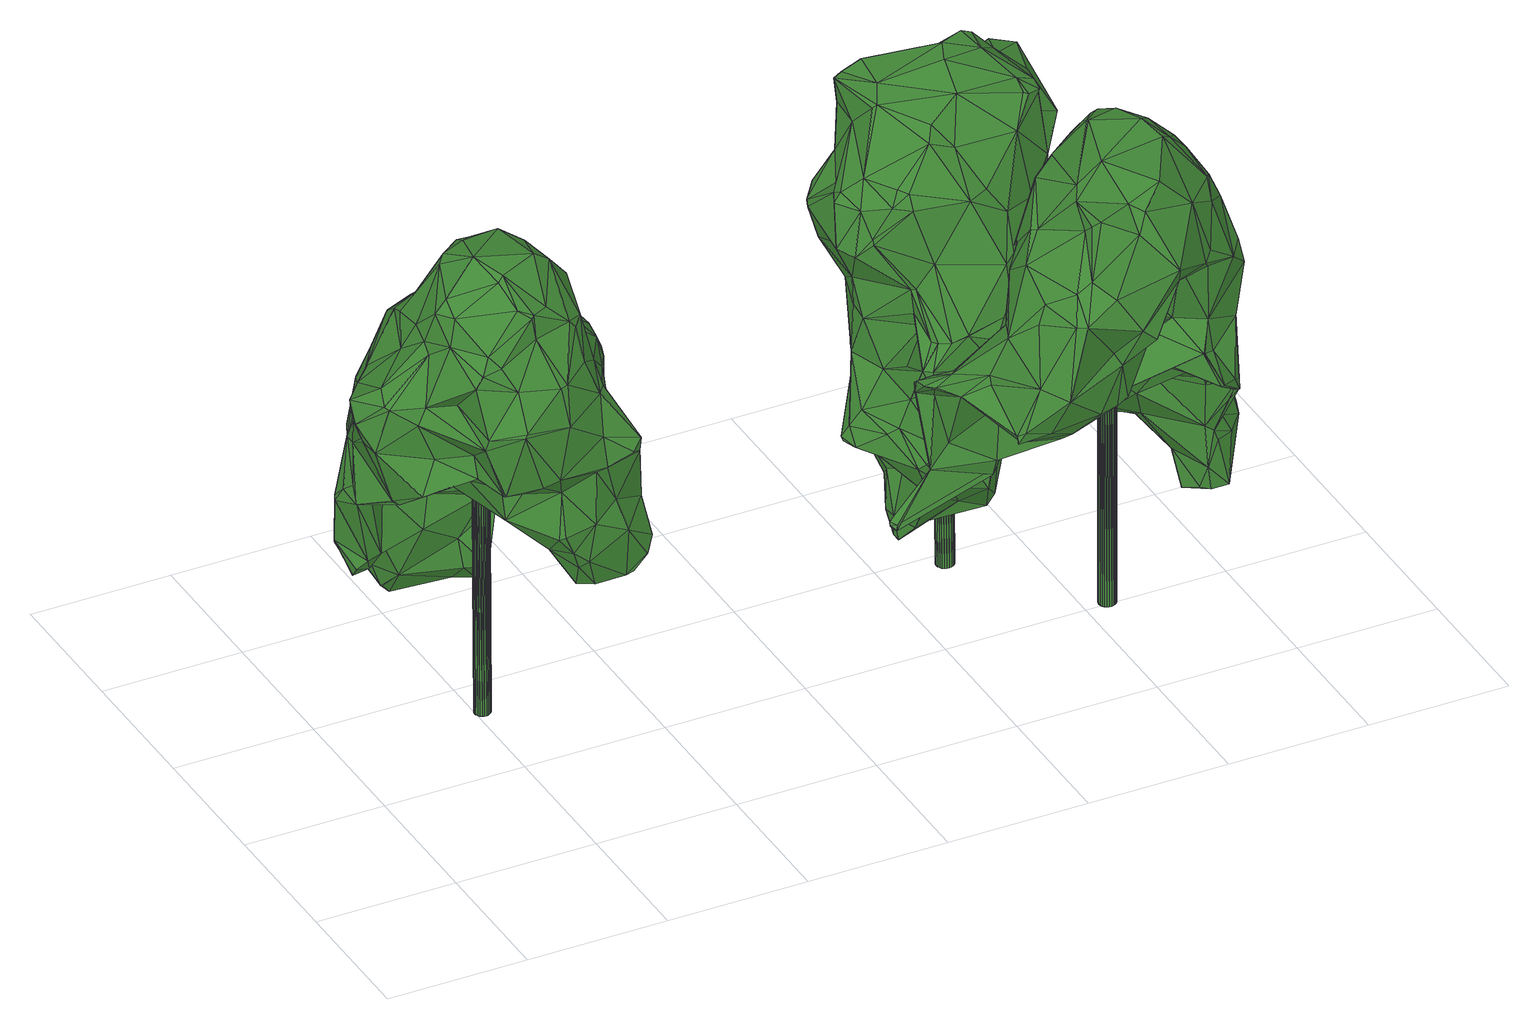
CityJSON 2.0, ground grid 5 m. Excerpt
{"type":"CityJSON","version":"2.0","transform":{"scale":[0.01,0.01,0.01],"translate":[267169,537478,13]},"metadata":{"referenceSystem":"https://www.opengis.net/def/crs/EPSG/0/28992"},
"CityObjects":{
"tree1":{"type":"SolitaryVegetationObject","attributes":{"gtid":144,"crown_width_m":8.72,"crown_median_z":24.07,"crown_r50_m":0.367,"crown_porosity":0.89,"trunk_H_m":10.45,"trunk_DBH_m":0.56,"trunk_radius_m":0.28,"trunk_base_height_m":13.62,"original_gtid":"144"},"geometry":[{"type":"Solid","lod":"3","boundaries":[[[[0,1,2]],[[0,2,3]],[[4,5,6]],[[7,8,9]],[[10,11,12]],[[13,14,15]],[[16,17,18]],[[19,20,21]],[[22,23,14]],[[15,14,23]],[[24,25,26]],[[27,28,29]],[[30,31,32]],[[27,33,34]],[[35,36,37]],[[34,38,27]],[[39,40,41]],[[39,41,42]],[[43,44,45]],[[46,47,48]],[[46,48,49]],[[50,51,52]],[[35,53,54]],[[7,55,47]],[[56,47,55]],[[57,49,58]],[[59,60,61]],[[62,15,63]],[[62,63,64]],[[65,6,66]],[[67,68,30]],[[69,70,71]],[[27,29,33]],[[29,56,33]],[[72,57,73]],[[57,74,73]],[[74,72,73]],[[75,72,76]],[[77,78,68]],[[79,57,72]],[[80,39,42]],[[81,82,83]],[[84,53,37]],[[84,37,85]],[[4,6,65]],[[86,4,65]],[[87,8,7]],[[87,88,8]],[[89,39,80]],[[90,70,91]],[[10,12,92]],[[93,68,78]],[[40,4,41]],[[61,66,59]],[[56,55,33]],[[45,44,94]],[[95,96,94]],[[89,97,39]],[[81,98,82]],[[99,100,101]],[[102,103,104]],[[39,66,40]],[[105,106,96]],[[105,96,107]],[[108,19,21]],[[109,83,82]],[[110,83,109]],[[111,81,112]],[[80,42,113]],[[114,115,65]],[[116,113,103]],[[117,118,119]],[[120,35,54]],[[121,122,110]],[[123,112,71]],[[124,125,126]],[[86,65,115]],[[127,32,31]],[[65,66,61]],[[72,128,79]],[[129,130,131]],[[132,133,134]],[[135,136,137]],[[138,104,113]],[[139,22,14]],[[139,14,140]],[[100,99,3]],[[59,66,39]],[[31,68,141]],[[64,25,142]],[[119,3,99]],[[65,143,114]],[[61,143,65]],[[114,143,144]],[[59,39,97]],[[145,146,88]],[[61,147,143]],[[60,147,61]],[[72,75,128]],[[148,128,75]],[[149,147,60]],[[102,104,54]],[[35,37,53]],[[150,151,152]],[[153,154,155]],[[40,66,5]],[[134,156,157]],[[155,154,158]],[[80,116,89]],[[159,89,116]],[[160,150,161]],[[8,162,9]],[[57,79,49]],[[163,133,159]],[[164,111,123]],[[77,68,67]],[[123,71,70]],[[8,88,162]],[[165,152,166]],[[167,168,157]],[[134,157,168]],[[169,170,28]],[[113,116,80]],[[97,89,159]],[[171,145,140]],[[172,173,137]],[[174,111,164]],[[175,176,13]],[[69,176,175]],[[177,152,178]],[[49,79,46]],[[179,180,181]],[[134,168,149]],[[31,30,68]],[[143,147,144]],[[149,182,147]],[[26,25,183]],[[64,183,25]],[[13,176,83]],[[184,67,30]],[[140,14,110]],[[21,185,108]],[[186,187,188]],[[85,153,84]],[[74,76,72]],[[87,7,189]],[[12,138,42]],[[42,138,113]],[[70,90,123]],[[79,128,46]],[[33,55,190]],[[9,190,55]],[[97,133,132]],[[166,191,192]],[[134,60,132]],[[59,132,60]],[[182,19,193]],[[119,101,117]],[[99,101,119]],[[194,146,34]],[[174,164,120]],[[195,191,151]],[[196,129,52]],[[197,28,198]],[[199,198,28]],[[83,112,81]],[[151,173,200]],[[66,6,5]],[[149,168,167]],[[9,194,190]],[[108,17,16]],[[149,60,134]],[[27,38,201]],[[159,133,97]],[[202,203,36]],[[105,58,204]],[[120,54,11]],[[34,33,190]],[[205,206,171]],[[59,97,132]],[[1,94,207]],[[208,91,70]],[[184,30,157]],[[209,74,58]],[[133,156,134]],[[210,211,131]],[[57,58,74]],[[212,213,214]],[[209,172,137]],[[30,197,157]],[[47,56,48]],[[29,48,56]],[[180,215,181]],[[216,215,180]],[[34,20,38]],[[185,20,34]],[[207,2,1]],[[126,179,217]],[[218,215,219]],[[180,101,216]],[[220,221,210]],[[165,210,221]],[[51,50,196]],[[37,203,85]],[[209,136,74]],[[188,148,222]],[[223,216,101]],[[216,219,215]],[[220,213,212]],[[76,74,136]],[[64,142,62]],[[137,136,209]],[[215,224,181]],[[75,136,135]],[[21,20,185]],[[9,55,7]],[[225,226,178]],[[225,178,227]],[[203,37,36]],[[164,36,120]],[[90,36,164]],[[93,141,68]],[[227,26,225]],[[183,225,26]],[[103,228,229]],[[179,181,224]],[[126,230,218]],[[126,218,124]],[[26,214,24]],[[129,24,214]],[[225,183,64]],[[1,200,94]],[[117,101,180]],[[117,180,179]],[[27,201,199]],[[43,45,158]],[[227,214,26]],[[212,214,227]],[[184,157,156]],[[58,49,48]],[[29,28,170]],[[52,51,196]],[[200,195,151]],[[93,231,232]],[[76,136,75]],[[157,197,167]],[[192,50,166]],[[115,233,234]],[[235,236,193]],[[236,144,193]],[[149,167,237]],[[238,118,239]],[[218,230,215]],[[35,120,36]],[[115,236,240]],[[236,16,240]],[[138,11,104]],[[54,104,11]],[[19,201,20]],[[211,210,241]],[[165,241,210]],[[242,203,243]],[[43,242,100]],[[221,227,152]],[[212,221,220]],[[212,227,221]],[[211,241,166]],[[107,95,172]],[[124,142,244]],[[197,237,167]],[[165,166,241]],[[234,86,115]],[[146,162,88]],[[124,208,142]],[[115,114,236]],[[232,141,93]],[[111,112,123]],[[108,193,19]],[[235,193,108]],[[70,69,62]],[[221,152,165]],[[211,166,50]],[[227,178,152]],[[85,242,43]],[[87,187,88]],[[46,128,148]],[[82,98,109]],[[178,226,139]],[[22,139,226]],[[226,23,22]],[[190,194,34]],[[62,69,15]],[[10,81,174]],[[88,245,145]],[[139,145,245]],[[13,110,14]],[[246,90,247]],[[246,247,223]],[[140,145,139]],[[147,193,144]],[[182,193,147]],[[75,161,186]],[[131,130,213]],[[150,186,161]],[[164,123,90]],[[71,112,83]],[[231,158,232]],[[15,23,63]],[[248,94,96]],[[1,195,200]],[[94,44,207]],[[62,208,70]],[[126,249,192]],[[50,192,249]],[[50,249,126]],[[154,43,158]],[[115,240,233]],[[75,222,148]],[[186,222,75]],[[188,222,186]],[[240,16,18]],[[224,230,217]],[[58,105,209]],[[95,94,173]],[[172,95,173]],[[173,151,150]],[[200,173,94]],[[137,173,135]],[[174,81,111]],[[175,13,15]],[[175,15,69]],[[117,179,126]],[[117,126,192]],[[158,231,155]],[[209,105,172]],[[107,172,105]],[[10,174,11]],[[103,102,250]],[[177,88,187]],[[199,237,198]],[[197,198,237]],[[62,142,208]],[[210,131,220]],[[101,100,251]],[[235,108,236]],[[207,3,2]],[[3,207,44]],[[239,118,192]],[[117,192,118]],[[202,36,243]],[[17,108,205]],[[17,205,171]],[[243,246,223]],[[113,104,103]],[[83,110,13]],[[108,16,236]],[[81,92,98]],[[223,247,216]],[[124,218,208]],[[252,64,63]],[[252,63,23]],[[224,215,230]],[[201,38,20]],[[253,187,186]],[[253,186,150]],[[228,103,254]],[[185,205,108]],[[18,255,122]],[[140,122,255]],[[224,217,179]],[[220,131,213]],[[127,169,32]],[[169,127,170]],[[102,54,53]],[[53,84,102]],[[84,250,102]],[[119,118,238]],[[153,250,84]],[[27,199,28]],[[256,229,228]],[[199,201,237]],[[201,19,237]],[[142,25,244]],[[196,24,129]],[[24,244,25]],[[48,29,204]],[[48,204,58]],[[3,119,0]],[[109,121,110]],[[245,88,177]],[[194,9,162]],[[146,194,162]],[[153,155,78]],[[245,177,178]],[[245,178,139]],[[152,191,166]],[[151,191,152]],[[191,239,192]],[[106,127,31]],[[171,34,146]],[[243,90,246]],[[218,219,208]],[[191,257,239]],[[47,46,189]],[[47,189,7]],[[188,187,189]],[[46,148,189]],[[188,189,148]],[[85,203,242]],[[43,154,85]],[[71,83,176]],[[71,176,69]],[[153,85,154]],[[237,182,149]],[[19,182,237]],[[202,243,203]],[[100,44,43]],[[253,177,187]],[[253,150,177]],[[87,189,187]],[[177,150,152]],[[41,92,42]],[[230,126,217]],[[153,78,250]],[[254,258,228]],[[116,229,159]],[[135,161,75]],[[135,160,161]],[[30,32,197]],[[28,197,32]],[[28,32,169]],[[248,259,94]],[[107,96,95]],[[260,250,78]],[[260,78,77]],[[77,67,258]],[[77,258,254]],[[121,109,261]],[[144,236,114]],[[42,92,12]],[[10,92,81]],[[41,4,92]],[[18,233,240]],[[234,233,261]],[[242,223,251]],[[101,251,223]],[[242,251,100]],[[216,247,219]],[[254,103,250]],[[145,171,146]],[[260,254,250]],[[184,258,67]],[[214,213,130]],[[214,130,129]],[[242,243,223]],[[36,90,243]],[[12,11,138]],[[234,109,86]],[[121,233,18]],[[121,261,233]],[[170,204,29]],[[127,204,170]],[[127,106,204]],[[105,204,106]],[[91,219,247]],[[110,122,140]],[[18,122,121]],[[31,96,106]],[[260,77,254]],[[50,52,131]],[[52,129,131]],[[50,131,211]],[[103,229,116]],[[248,96,232]],[[232,96,141]],[[133,163,156]],[[141,96,31]],[[258,156,256]],[[64,252,225]],[[163,256,156]],[[238,239,257]],[[120,11,174]],[[119,238,0]],[[91,247,90]],[[234,261,109]],[[86,109,98]],[[86,98,4]],[[92,4,98]],[[50,125,196]],[[225,252,226]],[[23,226,252]],[[155,231,78]],[[93,78,231]],[[3,44,100]],[[158,45,232]],[[94,259,45]],[[232,45,248]],[[259,248,45]],[[140,255,171]],[[171,255,17]],[[18,17,255]],[[195,1,257]],[[191,195,257]],[[163,159,229]],[[258,256,228]],[[256,163,229]],[[135,173,160]],[[171,206,34]],[[173,150,160]],[[205,185,206]],[[185,34,206]],[[244,24,262]],[[196,262,24]],[[40,5,4]],[[124,262,196]],[[244,262,124]],[[0,257,1]],[[238,257,0]],[[184,156,258]],[[208,219,91]],[[126,125,50]],[[196,125,124]],[[263,264,265]],[[263,265,266]],[[266,265,267]],[[266,267,268]],[[265,264,269]],[[265,269,267]],[[267,269,270]],[[267,270,268]],[[269,264,271]],[[269,271,270]],[[270,271,272]],[[270,272,268]],[[271,264,273]],[[271,273,272]],[[272,273,274]],[[272,274,268]],[[273,264,275]],[[273,275,274]],[[274,275,276]],[[274,276,268]],[[275,264,277]],[[275,277,276]],[[276,277,278]],[[276,278,268]],[[277,264,279]],[[277,279,278]],[[278,279,280]],[[278,280,268]],[[279,264,281]],[[279,281,280]],[[280,281,282]],[[280,282,268]],[[281,264,283]],[[281,283,282]],[[282,283,284]],[[282,284,268]],[[283,264,285]],[[283,285,284]],[[284,285,286]],[[284,286,268]],[[285,264,287]],[[285,287,286]],[[286,287,288]],[[286,288,268]],[[287,264,289]],[[287,289,288]],[[288,289,290]],[[288,290,268]],[[289,264,291]],[[289,291,290]],[[290,291,292]],[[290,292,268]],[[291,264,293]],[[291,293,292]],[[292,293,294]],[[292,294,268]],[[293,264,295]],[[293,295,294]],[[294,295,296]],[[294,296,268]],[[295,264,297]],[[295,297,296]],[[296,297,298]],[[296,298,268]],[[297,264,299]],[[297,299,298]],[[298,299,300]],[[298,300,268]],[[299,264,301]],[[299,301,300]],[[300,301,302]],[[300,302,268]],[[301,264,303]],[[301,303,302]],[[302,303,304]],[[302,304,268]],[[303,264,305]],[[303,305,304]],[[304,305,306]],[[304,306,268]],[[305,264,307]],[[305,307,306]],[[306,307,308]],[[306,308,268]],[[307,264,309]],[[307,309,308]],[[308,309,310]],[[308,310,268]],[[309,264,311]],[[309,311,310]],[[310,311,312]],[[310,312,268]],[[311,264,263]],[[311,263,312]],[[312,263,266]],[[312,266,268]]]]}]},
"tree2":{"type":"SolitaryVegetationObject","attributes":{"gtid":141,"crown_width_m":9.27,"crown_median_z":24.77,"crown_r50_m":0.34,"crown_porosity":0.88,"trunk_H_m":11.15,"trunk_DBH_m":0.627,"trunk_radius_m":0.313,"trunk_base_height_m":13.62,"original_gtid":"141"},"geometry":[{"type":"Solid","lod":"3","boundaries":[[[[313,314,315]],[[316,315,314]],[[317,318,319]],[[317,319,320]],[[321,322,323]],[[324,325,326]],[[327,328,329]],[[330,331,332]],[[333,331,330]],[[334,322,321]],[[335,336,337]],[[338,339,340]],[[341,339,338]],[[342,343,344]],[[345,346,347]],[[348,349,350]],[[351,326,325]],[[315,352,353]],[[352,315,316]],[[345,354,355]],[[356,357,358]],[[351,325,359]],[[360,361,362]],[[358,322,363]],[[364,365,366]],[[364,366,367]],[[368,369,370]],[[371,372,373]],[[374,375,336]],[[376,377,378]],[[376,379,377]],[[332,380,330]],[[356,380,332]],[[381,382,383]],[[384,385,386]],[[387,331,388]],[[368,389,390]],[[391,392,393]],[[379,394,377]],[[395,396,343]],[[377,397,398]],[[399,400,401]],[[359,402,403]],[[404,405,406]],[[406,405,407]],[[408,409,410]],[[411,412,413]],[[345,414,415]],[[388,331,342]],[[344,388,342]],[[416,388,417]],[[340,354,418]],[[419,353,420]],[[363,421,358]],[[368,373,372]],[[360,411,316]],[[422,423,424]],[[333,425,426]],[[333,330,425]],[[427,428,429]],[[321,323,430]],[[332,405,431]],[[432,433,434]],[[348,383,435]],[[424,436,422]],[[382,437,383]],[[438,361,439]],[[361,438,440]],[[411,441,412]],[[442,443,334]],[[360,441,411]],[[362,441,360]],[[444,445,446]],[[444,447,445]],[[326,448,435]],[[420,353,352]],[[413,412,403]],[[427,384,390]],[[441,362,440]],[[406,436,424]],[[419,420,449]],[[450,451,452]],[[356,358,380]],[[434,453,454]],[[384,455,338]],[[353,456,315]],[[457,458,459]],[[315,456,313]],[[353,419,456]],[[338,340,385]],[[379,460,396]],[[449,420,461]],[[435,454,326]],[[321,442,334]],[[387,407,405]],[[446,462,463]],[[341,463,462]],[[464,442,465]],[[465,442,449]],[[463,450,444]],[[454,453,466]],[[373,370,371]],[[371,467,372]],[[468,469,319]],[[446,445,470]],[[354,345,471]],[[421,472,473]],[[474,472,421]],[[424,423,374]],[[475,327,476]],[[423,477,375]],[[350,349,478]],[[356,318,357]],[[427,479,455]],[[384,427,455]],[[480,428,427]],[[397,394,481]],[[482,481,394]],[[375,374,423]],[[398,483,410]],[[450,447,444]],[[372,409,368]],[[371,484,467]],[[470,445,391]],[[458,450,482]],[[429,483,481]],[[485,379,376]],[[463,444,446]],[[391,393,486]],[[482,450,452]],[[482,452,481]],[[478,487,350]],[[431,405,404]],[[458,447,450]],[[436,406,407]],[[488,378,398]],[[377,398,378]],[[485,460,379]],[[453,434,489]],[[404,490,431]],[[395,459,482]],[[460,485,344]],[[391,486,476]],[[470,391,476]],[[342,333,426]],[[398,397,483]],[[381,350,487]],[[463,451,450]],[[491,400,492]],[[491,492,493]],[[397,481,483]],[[410,483,480]],[[429,481,427]],[[494,495,490]],[[469,490,495]],[[458,391,445]],[[458,445,447]],[[428,483,429]],[[480,483,428]],[[398,496,488]],[[410,496,398]],[[475,497,327]],[[396,460,343]],[[344,343,460]],[[498,393,392]],[[415,414,499]],[[465,500,464]],[[501,369,381]],[[427,408,480]],[[374,502,424]],[[503,504,494]],[[324,402,505]],[[361,314,364]],[[345,415,346]],[[500,347,346]],[[346,474,500]],[[413,461,411]],[[411,461,506]],[[402,324,507]],[[508,359,509]],[[359,403,412]],[[323,510,511]],[[507,326,454]],[[512,399,504]],[[512,508,399]],[[513,514,515]],[[516,517,436]],[[360,314,361]],[[316,314,360]],[[348,435,448]],[[326,507,324]],[[386,390,384]],[[386,381,390]],[[320,493,518]],[[361,440,362]],[[354,471,418]],[[334,363,322]],[[322,358,357]],[[323,322,357]],[[476,329,470]],[[469,495,493]],[[490,469,519]],[[481,451,427]],[[397,377,394]],[[410,480,408]],[[448,349,348]],[[503,349,448]],[[520,462,499]],[[499,462,328]],[[330,521,425]],[[522,466,523]],[[522,523,413]],[[314,313,365]],[[380,524,475]],[[342,331,333]],[[386,382,381]],[[374,336,525]],[[396,394,379]],[[456,365,313]],[[456,419,365]],[[364,314,365]],[[375,477,336]],[[390,389,408]],[[324,505,325]],[[402,359,505]],[[523,526,465]],[[523,465,413]],[[359,325,505]],[[441,359,412]],[[351,359,508]],[[351,512,527]],[[326,527,512]],[[385,437,382]],[[403,402,528]],[[529,404,502]],[[529,490,404]],[[457,343,342]],[[326,351,527]],[[486,475,476]],[[435,383,454]],[[465,461,413]],[[409,496,410]],[[508,512,351]],[[368,370,373]],[[457,530,498]],[[342,530,457]],[[507,454,466]],[[486,425,521]],[[369,390,381]],[[356,468,318]],[[345,489,471]],[[453,489,345]],[[422,531,477]],[[369,368,390]],[[350,383,348]],[[381,383,350]],[[503,478,349]],[[380,475,330]],[[380,358,524]],[[532,533,488]],[[534,327,497]],[[535,536,537]],[[497,524,358]],[[538,332,431]],[[538,356,332]],[[538,431,469]],[[482,394,395]],[[499,414,520]],[[448,326,512]],[[479,463,455]],[[338,455,341]],[[463,341,455]],[[384,338,385]],[[414,355,339]],[[364,439,361]],[[420,352,461]],[[539,438,439]],[[364,367,439]],[[386,385,382]],[[438,509,359]],[[472,346,415]],[[532,409,372]],[[540,439,317]],[[440,359,441]],[[422,484,531]],[[335,541,336]],[[525,336,541]],[[490,529,494]],[[477,337,336]],[[531,337,477]],[[374,525,529]],[[390,408,427]],[[526,466,453]],[[526,453,542]],[[452,451,481]],[[372,467,532]],[[493,319,469]],[[320,319,493]],[[370,514,531]],[[520,339,341]],[[414,339,520]],[[543,472,534]],[[543,534,497]],[[355,414,345]],[[520,341,462]],[[434,437,385]],[[535,366,419]],[[317,320,540]],[[401,491,493]],[[426,530,342]],[[498,530,426]],[[424,502,406]],[[404,406,502]],[[529,502,374]],[[369,501,370]],[[497,475,524]],[[493,492,518]],[[544,357,318]],[[459,395,457]],[[482,459,458]],[[396,395,394]],[[492,545,546]],[[425,498,426]],[[486,498,425]],[[393,498,486]],[[547,548,416]],[[388,549,417]],[[346,472,474]],[[327,329,476]],[[477,423,422]],[[500,526,542]],[[500,465,526]],[[323,511,430]],[[516,416,550]],[[371,370,484]],[[370,531,484]],[[516,550,517]],[[504,399,401]],[[504,401,494]],[[469,431,519]],[[427,451,479]],[[479,451,463]],[[490,519,431]],[[417,551,533]],[[335,513,478]],[[337,513,335]],[[513,337,531]],[[551,417,376]],[[449,461,465]],[[529,525,541]],[[529,541,494]],[[467,533,532]],[[474,421,363]],[[433,418,471]],[[358,421,497]],[[438,359,440]],[[523,466,526]],[[419,366,365]],[[345,542,453]],[[332,331,405]],[[387,405,331]],[[512,504,448]],[[503,448,504]],[[457,395,343]],[[388,416,387]],[[407,387,416]],[[492,400,545]],[[356,538,468]],[[468,538,469]],[[400,491,401]],[[533,467,550]],[[416,533,550]],[[417,533,416]],[[433,340,418]],[[316,461,352]],[[537,511,510]],[[430,511,321]],[[535,419,449]],[[535,449,536]],[[367,537,510]],[[357,510,323]],[[403,528,522]],[[403,522,413]],[[367,535,537]],[[537,536,511]],[[449,511,536]],[[442,321,511]],[[442,511,449]],[[466,528,507]],[[522,528,466]],[[402,507,528]],[[547,416,516]],[[547,516,436]],[[462,329,328]],[[370,501,514]],[[408,389,409]],[[472,552,534]],[[439,367,544]],[[439,544,317]],[[510,357,544]],[[510,544,367]],[[367,366,535]],[[544,318,317]],[[316,506,461]],[[436,517,422]],[[422,517,553]],[[494,401,495]],[[401,493,495]],[[454,437,434]],[[554,518,546]],[[494,555,503]],[[432,434,385]],[[340,339,355]],[[340,355,354]],[[335,555,541]],[[494,541,555]],[[478,555,335]],[[503,555,478]],[[318,468,319]],[[316,411,506]],[[542,347,500]],[[345,347,542]],[[433,385,340]],[[432,385,433]],[[552,472,556]],[[552,556,328]],[[472,543,473]],[[415,499,556]],[[415,556,472]],[[513,515,478]],[[421,543,497]],[[421,473,543]],[[457,392,458]],[[498,392,457]],[[499,328,556]],[[368,409,389]],[[532,496,409]],[[532,488,496]],[[417,485,376]],[[454,383,437]],[[515,487,478]],[[381,487,501]],[[515,501,487]],[[328,327,552]],[[327,534,552]],[[439,540,554]],[[439,554,539]],[[554,540,518]],[[518,540,320]],[[501,515,514]],[[422,553,484]],[[433,471,489]],[[433,489,434]],[[467,517,550]],[[484,517,467]],[[553,517,484]],[[407,416,548]],[[436,548,547]],[[407,548,436]],[[378,551,376]],[[488,551,378]],[[488,533,551]],[[438,539,557]],[[546,518,492]],[[513,531,514]],[[557,509,438]],[[558,509,557]],[[557,554,546]],[[539,554,557]],[[470,329,446]],[[446,329,462]],[[475,521,330]],[[485,549,344]],[[388,344,549]],[[458,392,391]],[[486,521,475]],[[417,549,485]],[[558,557,545]],[[558,545,509]],[[509,545,508]],[[399,508,545]],[[399,545,400]],[[557,546,545]],[[464,443,442]],[[500,443,464]],[[474,443,500]],[[363,443,474]],[[334,443,363]],[[559,560,561]],[[559,561,562]],[[562,561,563]],[[562,563,564]],[[561,560,565]],[[561,565,563]],[[563,565,566]],[[563,566,564]],[[565,560,567]],[[565,567,566]],[[566,567,568]],[[566,568,564]],[[567,560,569]],[[567,569,568]],[[568,569,570]],[[568,570,564]],[[569,560,571]],[[569,571,570]],[[570,571,572]],[[570,572,564]],[[571,560,573]],[[571,573,572]],[[572,573,574]],[[572,574,564]],[[573,560,575]],[[573,575,574]],[[574,575,576]],[[574,576,564]],[[575,560,577]],[[575,577,576]],[[576,577,578]],[[576,578,564]],[[577,560,579]],[[577,579,578]],[[578,579,580]],[[578,580,564]],[[579,560,581]],[[579,581,580]],[[580,581,582]],[[580,582,564]],[[581,560,583]],[[581,583,582]],[[582,583,584]],[[582,584,564]],[[583,560,585]],[[583,585,584]],[[584,585,586]],[[584,586,564]],[[585,560,587]],[[585,587,586]],[[586,587,588]],[[586,588,564]],[[587,560,589]],[[587,589,588]],[[588,589,590]],[[588,590,564]],[[589,560,591]],[[589,591,590]],[[590,591,592]],[[590,592,564]],[[591,560,593]],[[591,593,592]],[[592,593,594]],[[592,594,564]],[[593,560,595]],[[593,595,594]],[[594,595,596]],[[594,596,564]],[[595,560,597]],[[595,597,596]],[[596,597,598]],[[596,598,564]],[[597,560,599]],[[597,599,598]],[[598,599,600]],[[598,600,564]],[[599,560,601]],[[599,601,600]],[[600,601,602]],[[600,602,564]],[[601,560,603]],[[601,603,602]],[[602,603,604]],[[602,604,564]],[[603,560,605]],[[603,605,604]],[[604,605,606]],[[604,606,564]],[[605,560,607]],[[605,607,606]],[[606,607,608]],[[606,608,564]],[[607,560,559]],[[607,559,608]],[[608,559,562]],[[608,562,564]]]]}]},
"tree3":{"type":"SolitaryVegetationObject","attributes":{"gtid":142,"crown_width_m":9.66,"crown_median_z":23.62,"crown_r50_m":0.415,"crown_porosity":0.89,"trunk_H_m":9.88,"trunk_DBH_m":0.603,"trunk_radius_m":0.301,"trunk_base_height_m":13.74,"original_gtid":"142"},"geometry":[{"type":"Solid","lod":"3","boundaries":[[[[609,610,611]],[[612,613,614]],[[615,614,613]],[[616,617,618]],[[619,620,621]],[[622,623,624]],[[625,626,627]],[[628,629,630]],[[631,632,633]],[[634,622,635]],[[636,637,638]],[[639,619,621]],[[640,641,642]],[[643,644,645]],[[646,645,644]],[[647,648,649]],[[647,649,650]],[[651,652,653]],[[654,655,656]],[[656,657,658]],[[659,657,656]],[[634,660,661]],[[617,662,663]],[[650,664,647]],[[665,666,667]],[[668,669,670]],[[616,662,617]],[[611,671,609]],[[672,673,674]],[[631,675,676]],[[632,631,676]],[[670,669,677]],[[678,679,680]],[[651,645,652]],[[681,682,683]],[[684,685,686]],[[652,645,646]],[[687,688,689]],[[690,691,650]],[[692,693,694]],[[695,681,696]],[[639,697,619]],[[646,698,699]],[[700,701,702]],[[653,670,651]],[[646,699,703]],[[648,647,652]],[[704,663,668]],[[669,668,663]],[[705,706,707]],[[609,708,682]],[[695,609,682]],[[648,646,703]],[[648,652,646]],[[627,709,710]],[[680,679,711]],[[671,679,678]],[[712,636,713]],[[659,713,636]],[[714,697,661]],[[671,611,679]],[[654,715,623]],[[645,677,643]],[[643,677,689]],[[638,707,716]],[[670,677,651]],[[645,651,677]],[[662,669,663]],[[683,717,718]],[[616,671,686]],[[678,686,671]],[[618,671,616]],[[718,717,719]],[[720,719,717]],[[721,674,630]],[[617,704,708]],[[635,722,723]],[[635,723,621]],[[681,695,682]],[[684,687,724]],[[662,725,669]],[[726,727,625]],[[728,729,699]],[[668,670,718]],[[677,725,724]],[[724,725,685]],[[609,671,618]],[[617,663,704]],[[683,682,717]],[[624,730,722]],[[643,731,732]],[[733,734,625]],[[629,615,735]],[[629,736,615]],[[642,641,737]],[[642,737,738]],[[686,678,739]],[[623,622,634]],[[740,741,742]],[[743,744,745]],[[746,744,736]],[[670,683,718]],[[697,657,661]],[[666,665,747]],[[748,749,750]],[[748,750,727]],[[610,695,751]],[[695,696,751]],[[708,719,720]],[[752,753,754]],[[755,705,739]],[[756,739,705]],[[757,758,759]],[[681,683,760]],[[677,669,725]],[[761,762,745]],[[753,762,761]],[[694,763,692]],[[629,764,630]],[[717,682,720]],[[618,708,609]],[[617,708,618]],[[765,753,673]],[[766,753,765]],[[679,767,711]],[[708,704,719]],[[768,769,770]],[[771,700,691]],[[615,736,614]],[[622,722,635]],[[684,686,739]],[[724,685,684]],[[691,772,773]],[[711,755,680]],[[774,610,721]],[[775,657,776]],[[777,673,672]],[[684,688,687]],[[667,778,709]],[[694,709,778]],[[778,627,694]],[[696,777,672]],[[735,764,629]],[[779,780,733]],[[621,781,639]],[[782,655,740]],[[698,783,728]],[[613,780,784]],[[667,709,747]],[[686,685,616]],[[615,613,784]],[[700,757,772]],[[775,776,785]],[[621,723,781]],[[661,657,775]],[[721,672,674]],[[692,786,710]],[[785,776,623]],[[647,664,787]],[[623,634,785]],[[775,785,634]],[[732,712,713]],[[765,788,789]],[[680,739,678]],[[755,739,680]],[[646,644,732]],[[739,688,684]],[[756,688,739]],[[679,611,767]],[[735,790,791]],[[755,791,790]],[[702,757,700]],[[764,721,630]],[[667,747,665]],[[792,638,637]],[[700,772,691]],[[689,731,643]],[[792,756,705]],[[677,724,689]],[[711,791,755]],[[724,687,689]],[[662,616,685]],[[725,662,685]],[[793,764,735]],[[732,731,712]],[[731,637,712]],[[688,792,689]],[[731,689,792]],[[756,792,688]],[[794,759,758]],[[731,792,637]],[[624,722,622]],[[661,660,714]],[[714,660,619]],[[619,660,620]],[[634,661,775]],[[721,751,672]],[[728,699,698]],[[635,621,795]],[[621,620,795]],[[714,619,697]],[[777,738,737]],[[787,664,642]],[[638,796,636]],[[716,707,706]],[[612,743,613]],[[780,613,743]],[[797,798,799]],[[694,693,800]],[[720,682,708]],[[668,718,704]],[[718,719,704]],[[692,763,786]],[[623,730,624]],[[702,701,715]],[[736,629,628]],[[723,722,730]],[[780,779,784]],[[754,801,802]],[[754,802,752]],[[768,803,804]],[[805,804,803]],[[789,801,766]],[[659,636,798]],[[659,798,797]],[[623,776,654]],[[741,654,776]],[[802,806,752]],[[795,620,807]],[[656,783,782]],[[738,777,760]],[[760,777,696]],[[760,696,681]],[[769,716,706]],[[770,769,706]],[[675,728,697]],[[701,700,771]],[[808,803,768]],[[782,809,654]],[[654,656,782]],[[650,649,690]],[[683,810,760]],[[811,690,812]],[[813,666,789]],[[811,812,771]],[[814,787,810]],[[690,811,691]],[[781,723,730]],[[781,730,632]],[[675,697,639]],[[627,815,694]],[[765,789,766]],[[658,657,697]],[[628,674,736]],[[767,816,793]],[[817,803,808]],[[656,655,659]],[[647,787,652]],[[703,699,729]],[[703,729,648]],[[763,815,786]],[[767,611,816]],[[774,816,611]],[[710,786,815]],[[664,650,818]],[[664,818,642]],[[793,816,774]],[[763,694,815]],[[638,819,796]],[[799,796,819]],[[710,815,627]],[[771,691,811]],[[812,631,771]],[[648,729,649]],[[728,649,729]],[[741,740,655]],[[741,655,654]],[[813,759,794]],[[726,778,794]],[[667,794,778]],[[637,636,712]],[[641,788,737]],[[742,741,797]],[[742,797,799]],[[762,752,806]],[[804,805,638]],[[820,788,641]],[[789,788,820]],[[760,787,738]],[[642,738,787]],[[733,780,743]],[[821,740,822]],[[794,666,813]],[[794,667,666]],[[813,789,820]],[[768,770,808]],[[783,655,782]],[[741,776,659]],[[741,659,797]],[[709,694,800]],[[823,745,806]],[[824,804,716]],[[801,789,802]],[[793,791,711]],[[735,791,793]],[[783,659,655]],[[726,625,778]],[[625,627,778]],[[691,773,640]],[[747,789,666]],[[640,642,818]],[[628,630,674]],[[728,658,697]],[[783,698,713]],[[783,713,659]],[[702,758,757]],[[733,625,727]],[[715,654,809]],[[715,809,825]],[[634,807,660]],[[620,660,807]],[[826,726,758]],[[826,758,702]],[[823,806,802]],[[812,728,631]],[[812,649,728]],[[690,649,812]],[[711,767,793]],[[632,730,827]],[[632,827,701]],[[641,640,820]],[[773,820,640]],[[627,828,709]],[[802,828,627]],[[715,701,827]],[[701,633,632]],[[760,810,787]],[[788,765,673]],[[702,715,825]],[[626,625,734]],[[635,807,634]],[[795,807,635]],[[753,752,762]],[[757,759,772]],[[713,698,732]],[[732,698,646]],[[754,766,801]],[[643,732,644]],[[749,727,825]],[[788,673,777]],[[788,777,737]],[[726,794,758]],[[789,747,828]],[[789,828,802]],[[656,658,783]],[[783,658,728]],[[715,730,623]],[[673,753,674]],[[659,776,657]],[[762,806,745]],[[768,716,769]],[[782,740,809]],[[821,749,809]],[[749,825,809]],[[809,740,821]],[[754,753,766]],[[742,799,805]],[[773,772,759]],[[743,734,733]],[[705,707,792]],[[638,792,707]],[[632,676,781]],[[626,734,745]],[[745,734,743]],[[770,790,808]],[[829,808,790]],[[779,750,817]],[[733,750,779]],[[817,750,803]],[[674,753,761]],[[748,727,749]],[[825,826,702]],[[773,759,820]],[[727,726,826]],[[727,826,825]],[[640,818,691]],[[746,736,761]],[[761,736,674]],[[820,759,813]],[[727,750,733]],[[615,829,735]],[[790,735,829]],[[611,610,774]],[[774,721,764]],[[764,793,774]],[[804,638,716]],[[805,822,742]],[[742,822,740]],[[779,808,784]],[[796,799,798]],[[796,798,636]],[[781,676,639]],[[675,639,676]],[[817,808,779]],[[829,615,808]],[[784,808,615]],[[721,610,751]],[[609,695,610]],[[814,652,787]],[[790,770,706]],[[790,706,755]],[[814,653,652]],[[701,771,633]],[[631,633,771]],[[814,670,653]],[[814,810,683]],[[755,706,705]],[[814,683,670]],[[761,745,746]],[[745,744,746]],[[631,728,675]],[[715,827,730]],[[799,819,805]],[[805,819,638]],[[710,830,692]],[[672,751,696]],[[821,750,749]],[[821,822,750]],[[805,803,750]],[[805,750,822]],[[709,800,830]],[[709,830,710]],[[691,818,650]],[[709,828,747]],[[824,716,831]],[[824,831,804]],[[804,831,768]],[[716,768,831]],[[614,744,612]],[[743,612,744]],[[736,744,614]],[[823,802,627]],[[626,823,627]],[[626,745,823]],[[800,693,830]],[[830,693,692]],[[832,833,834]],[[832,834,835]],[[835,834,836]],[[835,836,837]],[[834,833,838]],[[834,838,836]],[[836,838,839]],[[836,839,837]],[[838,833,840]],[[838,840,839]],[[839,840,841]],[[839,841,837]],[[840,833,842]],[[840,842,841]],[[841,842,843]],[[841,843,837]],[[842,833,844]],[[842,844,843]],[[843,844,845]],[[843,845,837]],[[844,833,846]],[[844,846,845]],[[845,846,847]],[[845,847,837]],[[846,833,848]],[[846,848,847]],[[847,848,849]],[[847,849,837]],[[848,833,850]],[[848,850,849]],[[849,850,851]],[[849,851,837]],[[850,833,852]],[[850,852,851]],[[851,852,853]],[[851,853,837]],[[852,833,854]],[[852,854,853]],[[853,854,855]],[[853,855,837]],[[854,833,856]],[[854,856,855]],[[855,856,857]],[[855,857,837]],[[856,833,858]],[[856,858,857]],[[857,858,859]],[[857,859,837]],[[858,833,860]],[[858,860,859]],[[859,860,861]],[[859,861,837]],[[860,833,862]],[[860,862,861]],[[861,862,863]],[[861,863,837]],[[862,833,864]],[[862,864,863]],[[863,864,865]],[[863,865,837]],[[864,833,866]],[[864,866,865]],[[865,866,867]],[[865,867,837]],[[866,833,868]],[[866,868,867]],[[867,868,869]],[[867,869,837]],[[868,833,870]],[[868,870,869]],[[869,870,871]],[[869,871,837]],[[870,833,872]],[[870,872,871]],[[871,872,873]],[[871,873,837]],[[872,833,874]],[[872,874,873]],[[873,874,875]],[[873,875,837]],[[874,833,876]],[[874,876,875]],[[875,876,877]],[[875,877,837]],[[876,833,878]],[[876,878,877]],[[877,878,879]],[[877,879,837]],[[878,833,880]],[[878,880,879]],[[879,880,881]],[[879,881,837]],[[880,833,832]],[[880,832,881]],[[881,832,835]],[[881,835,837]]]]}]}
},
"vertices":[
[372,925,1079],[499,811,899],[406,868,1121],[243,753,1045],[502,982,1783],[519,921,1825],[587,924,1817],[953,867,855],[931,890,873],[958,900,1028],[285,993,1580],[235,849,1527],[272,923,1613],[508,1169,1256],[571,1181,1154],[407,1232,1032],[730,963,1502],[828,970,1353],[733,1082,1395],[896,774,1417],[927,786,1328],[935,818,1345],[609,1213,913],[428,1228,998],[443,1244,523],[339,1267,708],[483,1264,559],[893,673,1171],[905,478,1205],[943,566,1107],[628,432,1352],[591,427,1166],[773,486,1242],[948,786,1047],[954,836,1131],[50,843,1389],[81,880,1278],[48,795,1325],[907,747,1272],[441,746,1873],[472,880,1848],[401,877,1821],[375,851,1805],[197,618,1107],[334,673,1073],[363,623,1118],[983,665,747],[995,676,881],[983,632,871],[990,570,757],[342,1071,504],[306,1119,444],[342,1140,400],[107,712,1420],[126,775,1450],[941,757,1010],[929,732,1005],[964,551,705],[874,507,846],[630,691,1862],[690,701,1817],[662,821,1827],[282,1228,907],[314,1226,902],[355,1269,756],[652,959,1736],[599,885,1852],[464,408,1387],[456,407,1375],[311,1191,1070],[195,1149,1075],[235,1129,1276],[914,559,646],[915,552,651],[888,551,645],[833,658,604],[840,584,621],[347,447,1374],[338,456,1333],[998,600,718],[325,707,1770],[297,1064,1528],[429,1164,1489],[380,1185,1391],[117,697,1412],[81,726,1245],[560,1055,1684],[911,898,870],[883,955,972],[476,637,1828],[127,1010,1127],[180,1116,1059],[351,974,1631],[411,453,1140],[503,640,914],[621,497,888],[642,519,1051],[495,646,1845],[484,1028,1617],[170,765,1034],[166,718,1028],[95,877,959],[273,725,1563],[308,645,1627],[267,748,1603],[752,495,910],[753,491,1111],[639,481,899],[920,878,1402],[469,1164,1499],[569,1191,1330],[243,1070,1406],[257,1092,1394],[288,712,1721],[763,951,1640],[709,1067,1544],[325,648,1729],[192,902,729],[252,1010,880],[158,913,976],[125,935,1379],[604,1159,1370],[612,1167,1316],[211,1115,1269],[186,1139,646],[229,1094,633],[170,1000,652],[785,477,1127],[964,646,677],[415,1203,438],[549,1104,417],[547,1101,418],[615,574,1732],[555,542,1736],[689,558,1663],[722,575,649],[779,554,641],[703,521,747],[268,804,1634],[635,1173,911],[637,1170,1168],[537,441,1142],[273,1240,716],[759,841,1706],[792,828,1632],[714,1074,1067],[849,907,1077],[788,774,1692],[904,743,618],[753,608,1642],[654,780,798],[623,787,800],[648,995,726],[199,656,1355],[257,654,1212],[367,597,1228],[559,537,1646],[636,466,1492],[371,576,1149],[502,558,1760],[745,710,714],[745,713,711],[924,924,1013],[545,536,1729],[137,948,1345],[598,947,534],[519,1004,629],[725,526,1517],[715,564,1632],[870,459,1171],[905,489,1150],[816,1015,1222],[674,494,822],[634,590,794],[177,968,1411],[457,1097,1222],[369,1150,1294],[730,945,930],[648,1080,760],[156,914,676],[137,882,727],[109,910,687],[782,703,1530],[451,1264,692],[608,458,1489],[937,844,1338],[824,757,686],[884,885,863],[858,779,661],[946,817,785],[962,875,1053],[608,989,779],[382,979,719],[811,779,1517],[962,889,1049],[572,814,840],[304,1123,445],[780,521,1384],[810,560,1383],[815,575,1367],[532,736,879],[889,723,1336],[163,916,1185],[73,793,1252],[843,532,959],[915,878,1360],[821,868,1184],[336,677,1074],[236,1165,887],[732,501,771],[603,1050,429],[536,998,516],[627,1097,426],[598,1105,411],[493,1207,499],[97,1041,725],[92,1025,888],[148,964,639],[119,1086,688],[105,1056,887],[618,1065,417],[628,1045,525],[883,748,627],[91,877,960],[113,944,645],[494,1263,735],[579,1204,851],[625,1121,601],[356,508,1580],[390,539,1627],[127,966,636],[407,460,1137],[487,476,1117],[694,1077,1518],[584,1052,1585],[791,816,1471],[764,939,1590],[801,607,1456],[358,1014,966],[411,1008,829],[715,1069,1523],[595,946,533],[149,740,1035],[126,971,1130],[288,1238,686],[669,1046,994],[122,963,972],[109,1005,938],[568,563,1111],[280,1076,647],[227,657,1415],[152,740,1031],[425,1174,891],[804,733,867],[331,508,1539],[716,1055,1307],[425,515,1587],[504,880,892],[465,478,1507],[507,697,1074],[325,630,1411],[617,1085,1498],[336,1163,625],[553,845,62],[525,845,62],[552,852,62],[550,851,1108],[549,858,1108],[522,851,1107],[549,859,62],[547,865,1107],[545,865,62],[542,871,1107],[539,869,62],[536,876,1107],[532,872,62],[530,878,1107],[525,873,62],[522,879,1107],[518,872,62],[515,879,1107],[511,869,62],[508,876,1107],[505,865,62],[503,871,1107],[501,859,62],[498,866,1107],[498,852,62],[495,859,1107],[497,845,62],[494,852,1107],[498,838,62],[495,844,1107],[501,831,62],[498,838,1108],[505,825,62],[502,832,1108],[511,821,62],[508,827,1108],[518,818,62],[515,824,1108],[525,817,62],[522,823,1108],[532,818,62],[529,824,1108],[539,821,62],[536,827,1108],[545,825,62],[542,832,1108],[549,831,62],[546,837,1108],[552,838,62],[549,844,1108],
[1979,827,328],[2038,939,410],[2030,833,308],[2097,874,295],[2010,1188,820],[2023,1140,947],[2077,1166,915],[2089,1191,871],[1776,689,786],[1772,725,847],[1752,744,802],[2606,854,674],[2603,919,662],[2551,860,902],[1987,716,1308],[1999,703,1311],[1876,759,1482],[1885,1164,1277],[1907,1174,1492],[1925,1214,1261],[1860,1159,1500],[1849,611,859],[2470,1349,1281],[2502,1471,1310],[2495,1383,1330],[2285,578,1438],[2262,539,1242],[2282,542,1227],[2245,553,1421],[1924,1126,1618],[1946,1154,1777],[1977,1179,1773],[2212,545,1040],[1982,548,1026],[2026,567,974],[2701,947,1032],[2557,1041,1040],[2623,983,1220],[2514,950,671],[2015,797,320],[1974,777,323],[2305,506,1110],[2278,514,1135],[1989,1126,1069],[1892,938,928],[1877,917,987],[2461,947,568],[2143,913,301],[2101,1006,413],[2243,957,364],[1806,704,909],[1999,928,485],[1966,851,400],[1980,872,538],[1921,928,663],[2651,996,1627],[2642,1011,1560],[2547,1228,1592],[2584,1242,1759],[2617,1211,1772],[2616,1227,1741],[2434,1563,1358],[2488,1510,1362],[2219,1143,1874],[2272,1057,1962],[2357,1091,1962],[2038,1165,1907],[1928,1062,1171],[2545,915,1362],[2526,824,1336],[2592,828,1176],[2427,732,1520],[2340,714,1257],[2508,815,1359],[2058,1163,1445],[2061,1211,1643],[2441,900,1739],[2524,812,1607],[1851,800,1594],[1822,882,1627],[1797,881,1595],[2021,1020,1905],[1909,1102,1908],[1950,1130,1905],[2240,979,1952],[2383,1002,1942],[2421,1292,811],[2340,1324,709],[2387,1302,826],[2559,832,627],[2382,868,591],[2159,1401,1344],[1997,1198,1297],[2169,1361,1386],[2173,1336,1385],[2496,829,1856],[2577,1059,1770],[2492,848,1882],[2300,801,343],[2335,812,372],[2235,658,511],[2108,548,1190],[1982,547,1092],[2160,1177,1608],[2140,1159,1764],[2307,510,1111],[1957,776,422],[2003,718,395],[1930,799,973],[2401,1433,1476],[2366,1541,1489],[2325,1531,1474],[1807,1086,1459],[1811,1099,1477],[2380,743,1776],[2431,763,1891],[2417,773,1894],[1757,733,789],[2125,1353,1181],[2263,691,1121],[2291,597,1077],[2372,787,1034],[2647,906,959],[2321,1373,1454],[2414,813,1218],[2281,1060,585],[2057,1012,651],[2272,1010,472],[2322,925,327],[1917,528,753],[1880,589,885],[1979,712,1672],[1931,732,1621],[1983,692,1619],[1953,741,1681],[2675,967,944],[1978,568,612],[2068,747,1818],[2155,740,1783],[2097,791,1855],[2267,751,906],[2472,790,981],[2300,652,1548],[1972,808,326],[1942,1037,1771],[1882,839,1688],[1967,948,1867],[1997,1169,1859],[2152,704,461],[2047,668,1413],[2157,635,1638],[1946,524,764],[2041,548,634],[2329,738,788],[2534,1245,1789],[2086,1152,930],[2191,1385,1051],[1875,762,1501],[2350,515,1028],[1953,567,1093],[1997,764,984],[1919,585,986],[1868,895,1286],[1822,781,1438],[2483,1438,1422],[2522,1161,1167],[2232,665,1646],[2482,785,1881],[2219,850,1904],[1980,937,1881],[2429,847,1904],[2496,1253,1605],[2057,1181,1869],[1789,850,1441],[2581,1052,1293],[2394,1088,1948],[2289,584,1056],[2192,1439,1145],[2336,1303,753],[2321,1293,750],[2236,1283,928],[2363,1383,996],[2318,1374,994],[2459,1062,1883],[1885,848,1150],[1820,928,1602],[2051,552,1178],[2008,531,807],[2621,1100,1429],[2313,1516,1413],[2536,1170,1006],[2517,1152,931],[2625,886,639],[2182,803,454],[2477,795,826],[2487,1169,696],[2467,1166,694],[1854,815,755],[1831,772,749],[2492,1111,872],[2486,1288,1346],[2531,1185,1428],[2560,1066,1289],[2394,1200,1595],[2423,1243,1645],[2227,1179,830],[2180,1425,1137],[2110,551,1193],[1831,958,1394],[2357,811,674],[2128,721,714],[1884,919,1164],[2403,1489,1250],[2141,675,792],[2388,1026,862],[2415,805,692],[2345,1490,1232],[1877,1026,1565],[2485,1365,1440],[2501,1128,1811],[2308,1132,1792],[1997,715,1213],[2004,808,568],[1974,742,769],[1862,801,743],[2152,1225,1153],[2205,1054,699],[2024,1196,812],[2416,1468,1252],[2105,609,898],[2025,705,1165],[1977,997,782],[2339,1319,707],[2322,1289,748],[2365,1148,1551],[2210,1132,1424],[2113,1167,1761],[2417,1227,1691],[2259,1145,1834],[2005,610,1165],[2452,1242,1612],[2219,1090,740],[2403,1263,1109],[2017,583,1168],[2283,1064,606],[2408,1154,726],[2256,945,62],[2225,945,62],[2255,953,62],[2255,960,1177],[2254,968,1177],[2223,961,1177],[2252,960,62],[2251,976,1177],[2247,967,62],[2246,982,1177],[2241,972,62],[2239,988,1177],[2234,975,62],[2232,991,1177],[2225,976,61],[2224,992,1177],[2217,975,61],[2216,991,1177],[2210,972,62],[2208,988,1177],[2203,967,62],[2201,983,1177],[2198,961,62],[2196,977,1177],[2195,954,62],[2193,969,1177],[2194,945,62],[2192,961,1177],[2195,937,62],[2193,953,1177],[2198,930,62],[2196,945,1177],[2203,923,62],[2201,939,1177],[2209,918,62],[2207,934,1177],[2216,915,62],[2215,930,1178],[2224,914,62],[2223,929,1178],[2233,915,62],[2231,930,1178],[2240,918,62],[2238,933,1178],[2247,923,62],[2245,938,1177],[2252,929,62],[2250,944,1177],[2255,936,62],[2253,952,1177],
[2411,388,1769],[2316,472,1580],[2392,354,1732],[2105,191,990],[2208,165,1016],[2124,176,1032],[2242,97,1164],[2681,466,1896],[2636,557,1896],[2522,520,1906],[3046,723,517],[3086,662,320],[3032,687,328],[2898,400,463],[2883,392,554],[2868,422,467],[2173,479,740],[2020,517,831],[1938,484,771],[2220,273,1362],[2284,137,1408],[2248,286,1422],[2753,733,662],[2770,696,629],[2729,711,645],[2958,395,467],[2939,561,379],[2951,335,1144],[2973,316,1355],[2823,275,1204],[2988,707,527],[2399,741,949],[2260,750,1034],[2376,814,1122],[2942,475,1480],[2888,569,1364],[2885,691,1476],[2963,665,1199],[2756,888,1187],[2917,762,1088],[2888,769,987],[2679,938,1001],[2860,722,1480],[2820,804,1313],[2795,765,1498],[2873,399,711],[2947,311,917],[2935,514,781],[2951,433,708],[2964,545,788],[2952,310,919],[3077,607,531],[3052,512,638],[2741,538,1839],[2713,569,1841],[2607,836,1094],[2154,544,724],[2176,579,746],[2165,495,683],[2656,648,1810],[2740,635,1758],[2726,717,1658],[2481,349,1863],[2253,546,1402],[2202,472,1252],[2157,367,1275],[2874,662,615],[2879,671,601],[2841,589,1661],[2606,187,1842],[2486,169,1804],[2529,138,1778],[2413,722,1523],[2442,622,1739],[2543,823,1583],[2844,323,1712],[2748,399,1845],[2712,375,1873],[2858,342,1705],[2823,249,1667],[2916,374,1588],[2685,938,925],[2512,852,870],[1759,413,653],[1762,415,654],[1774,395,640],[2366,588,1694],[2304,614,1442],[3057,583,717],[3002,582,1107],[3016,626,1120],[2555,807,649],[2700,697,648],[2573,720,676],[2976,672,1150],[2609,630,1859],[2765,180,1488],[2655,147,1476],[2803,241,1431],[2519,528,1902],[1938,488,767],[1758,415,668],[2499,120,1711],[2991,360,1332],[2989,412,1135],[3072,568,646],[2743,590,686],[2711,250,1451],[2542,683,1760],[2569,689,1762],[2584,629,1852],[2547,613,1841],[2249,422,1493],[2847,508,420],[2887,612,487],[2826,438,1763],[2807,482,1787],[2297,605,765],[2387,433,862],[2938,654,871],[2926,744,1024],[2859,604,510],[2953,319,1443],[2983,421,1348],[2322,314,876],[2178,466,961],[2315,118,1411],[2176,177,1186],[2269,751,1070],[2344,795,1143],[2719,184,1730],[2769,328,985],[2919,252,920],[2827,189,995],[2128,218,975],[2105,203,1013],[2018,424,1060],[2105,384,1104],[2012,534,793],[2451,482,1018],[2606,487,903],[2512,257,1037],[2300,493,1573],[1915,482,1097],[2019,488,1110],[1910,525,1094],[2609,52,1582],[2796,207,1514],[2518,794,660],[2380,754,729],[2381,783,713],[2476,817,1407],[2105,394,1134],[1950,466,1089],[1772,392,644],[2324,211,1481],[2044,523,1096],[1975,541,1086],[2429,252,1702],[2555,189,1297],[2589,194,1411],[2556,109,1302],[2644,844,662],[2518,798,663],[2380,787,716],[2403,313,1642],[2987,432,638],[2904,393,688],[2306,681,1250],[2165,490,684],[2456,191,1032],[2300,197,968],[2941,689,519],[2721,477,908],[2885,510,1029],[2377,150,1047],[2920,396,647],[1757,408,659],[2542,839,1326],[2189,598,1040],[2060,598,953],[2506,109,1348],[2430,139,1470],[2905,256,1429],[2376,211,1513],[2275,621,742],[3082,663,317],[2839,271,1081],[2923,251,923],[2898,235,977],[2829,171,1010],[1779,402,656],[1922,565,1062],[1918,549,1034],[2669,364,1151],[2735,354,1190],[2793,249,1095],[1948,472,1082],[2983,546,430],[2478,196,1177],[2674,484,844],[2597,805,1502],[2666,679,837],[2762,733,903],[2234,628,754],[2619,786,1498],[1778,398,659],[2410,277,1676],[2505,211,1041],[2483,813,990],[2798,248,1096],[2292,698,802],[2703,365,1011],[2733,336,1010],[1974,528,1019],[2672,457,1270],[2611,534,780],[2406,678,830],[2753,644,648],[2017,522,832],[2457,216,1216],[1763,417,666],[2520,293,1297],[2605,495,74],[2575,495,74],[2604,503,74],[2605,496,1062],[2604,504,1062],[2575,496,1062],[2601,510,74],[2601,511,1062],[2596,516,74],[2597,517,1062],[2590,521,74],[2590,522,1062],[2583,524,74],[2583,525,1062],[2575,525,74],[2575,526,1062],[2567,524,74],[2567,525,1062],[2560,521,74],[2560,522,1062],[2554,516,74],[2554,517,1062],[2549,510,74],[2549,511,1062],[2546,503,74],[2546,504,1062],[2545,495,74],[2545,496,1062],[2546,487,74],[2546,488,1062],[2549,480,74],[2549,481,1062],[2554,474,74],[2554,475,1062],[2560,469,74],[2560,470,1062],[2567,466,74],[2568,467,1062],[2575,465,74],[2575,466,1062],[2583,466,74],[2583,467,1062],[2590,469,74],[2590,470,1062],[2596,474,74],[2597,475,1062],[2601,480,74],[2601,481,1062],[2604,487,74],[2604,488,1062]
]}
